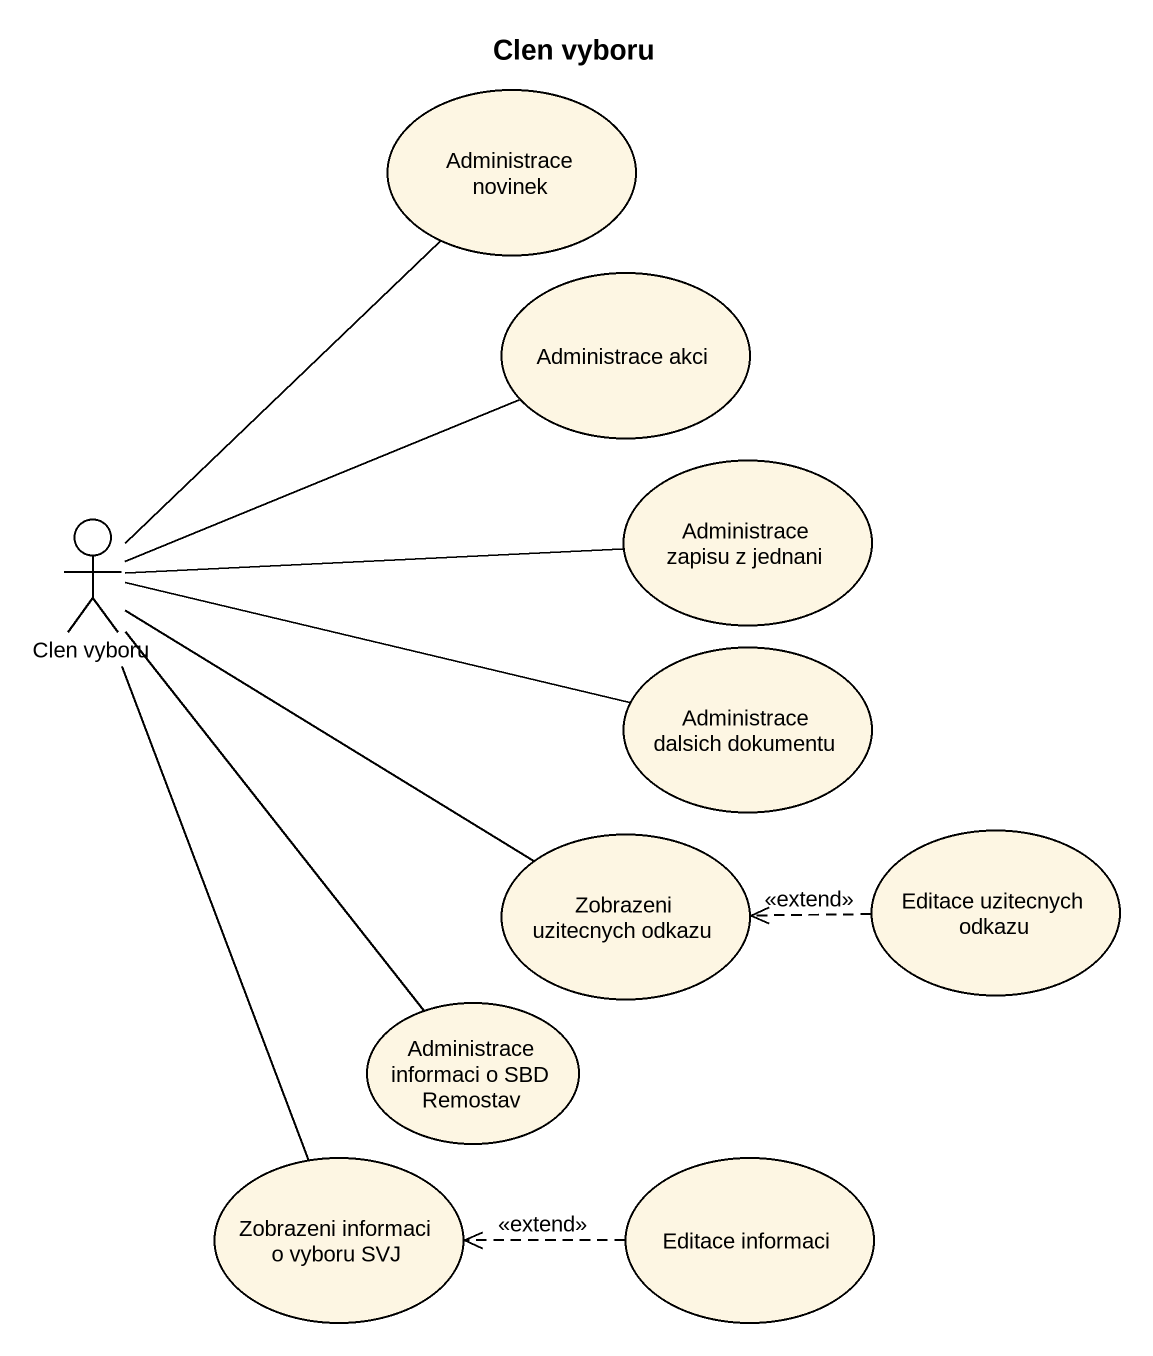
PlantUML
@startuml
title Clen vyboru
usecase "Administrace novinek" as Administrace_novinek
usecase "Administrace akci" as Administrace_akci
actor "Clen vyboru" as Clen_vyboru
usecase "Administrace zapisu z jednani" as Administrace_zapisu_z
usecase "Administrace dalsich dokumentu" as Administrace_dalsich
usecase "Zobrazeni uzitecnych odkazu" as Zobrazeni_uzitecnych_odkazu
usecase "Editace uzitecnych odkazu" as Editace_uzitecnych_odkazu
usecase "Administrace informaci o SBD Remostav" as Administrace_informaci_o
usecase "Zobrazeni informaci o vyboru SVJ" as Zobrazeni_informaci_o
usecase "Editace informaci" as Editace_informaci
Clen_vyboru -up- Administrace_novinek
Clen_vyboru -right- Administrace_akci
Clen_vyboru -right- Administrace_zapisu_z
Clen_vyboru -right- Administrace_dalsich
Clen_vyboru -right- Zobrazeni_uzitecnych_odkazu
Clen_vyboru -- Administrace_informaci_o
Clen_vyboru -- Zobrazeni_informaci_o
Editace_uzitecnych_odkazu .left.> Zobrazeni_uzitecnych_odkazu : <<extend>>
Editace_informaci .left.> Zobrazeni_informaci_o : <<extend>>
@enduml
